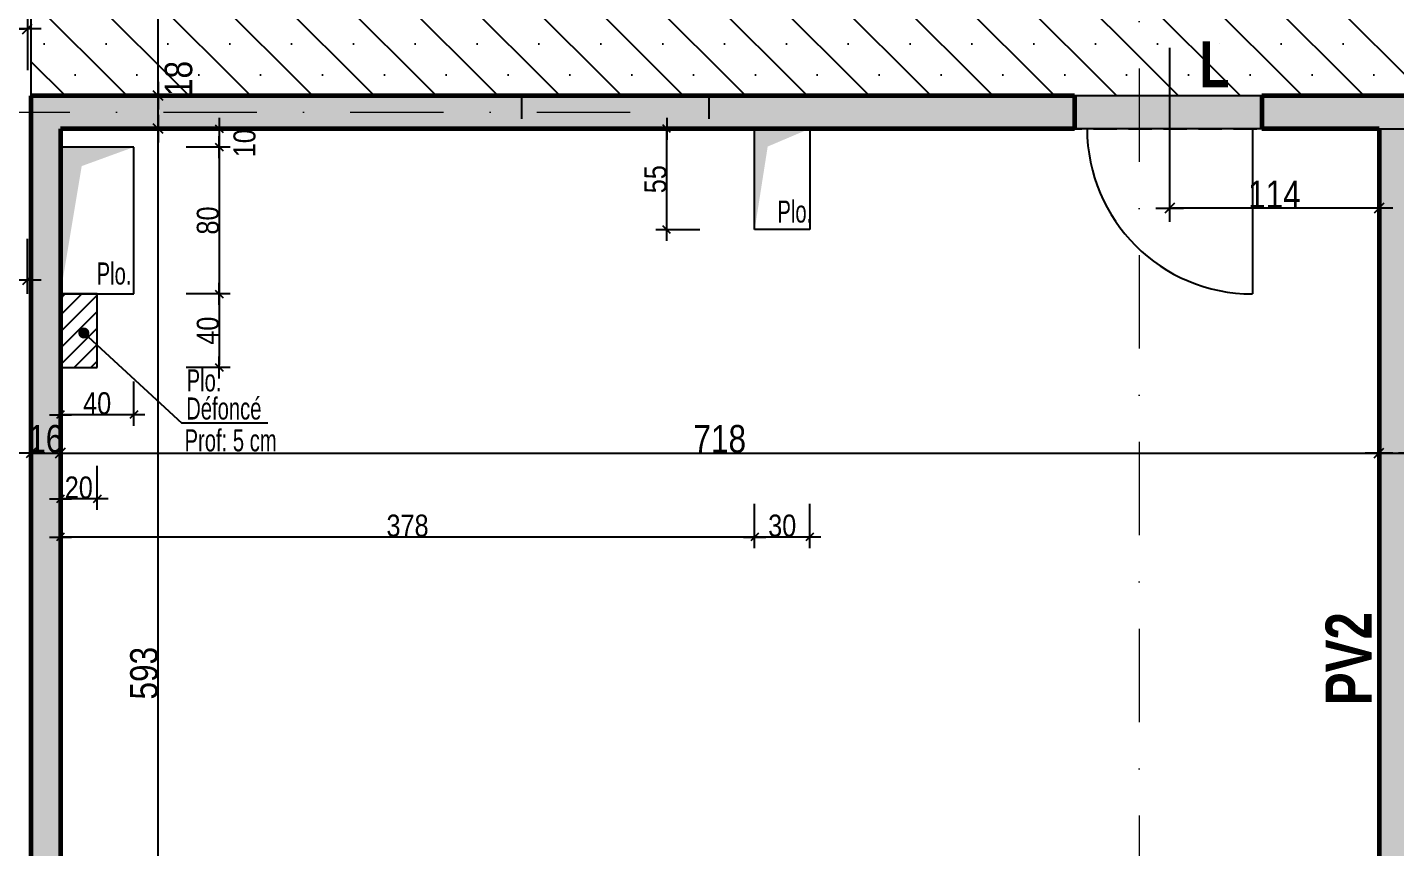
# Model space of a CAD drawing. Header units: millimetres. Extents: x 0 to 26991, y -21919 to -4.
# Drawn here: x 21308 to 22053, y -19683 to -19237 of the extents above; entities that cross this region are included whole.
import ezdxf
from ezdxf.enums import TextEntityAlignment as Align

# ---------------------------------------------------------------- set-up
doc = ezdxf.new("R2010")
doc.units = ezdxf.units.MM
doc.linetypes.add('CACHEX2', pattern=[19.05, 12.7, -6.35])
doc.linetypes.add('TIRETPTX2', pattern=[50.8, 25.4, -12.7, 0, -12.7])
for name, color, linetype in [('01_cote_gen', 4, 'Continuous'), ('01_linteaux', 2, 'Continuous'), ('01_murs_sup', 2, 'CACHEX2'), ('01_poch_murs', 253, 'Continuous'), ('01_poch_poteaux', 250, 'Continuous'), ('01_resv', 32, 'Continuous'), ('01_texte', 230, 'Continuous'), ('AA_COTES', 2, 'Continuous')]:
    doc.layers.add(name, color=color, linetype=linetype)
doc.layers.add('01_murs_coup', color=5, linetype='Continuous', lineweight=60)
doc.layers.add('01_tram_axes', color=2, linetype='TIRETPTX2', lineweight=9)
doc.styles.add('ARIAL NA', font='ARIALN.TTF')
doc.styles.add('impact', font='impact.ttf')
doc.styles.add('STYLE2', font='ARIALN.TTF')
doc.dimstyles.new('JB50', dxfattribs={"dimscale": 0.1, "dimtxt": 150, "dimasz": 15, "dimexe": 0.1, "dimexo": 0.1, "dimgap": 0.09, "dimtad": 1, "dimdec": 1, "dimdsep": 46, "dimtxsty": 'STYLE2', "dimblk1": 'BOND_G', "dimblk2": 'BOND_D', "dimsah": 1, "dimcen": 1.5, "dimdle": 0.01, "dimse1": 1, "dimse2": 1, "dimclrd": 4, "dimclre": 2, "dimclrt": 6, "dimazin": 2, "dimtfac": 2.333333, "dimtdec": 1, "dimtix": 1, "dimtmove": 2, "dimatfit": 3, "dimldrblk": 'BOND_G', "dimfxl": 1, "dimtolj": 1, "dimtzin": 0, "dimarcsym": 0})
doc.dimstyles.new('JB50res', dxfattribs={"dimscale": 0.1, "dimtxt": 120, "dimasz": 12, "dimexe": 0.1, "dimexo": 0.1, "dimgap": 0.09, "dimtad": 1, "dimdec": 1, "dimdsep": 46, "dimtxsty": 'STYLE2', "dimblk1": 'BOND_G', "dimblk2": 'BOND_D', "dimsah": 1, "dimcen": 1.5, "dimdle": 0.01, "dimse1": 1, "dimse2": 1, "dimclrd": 4, "dimclre": 2, "dimclrt": 6, "dimazin": 2, "dimtfac": 2.333333, "dimtdec": 1, "dimtix": 1, "dimtmove": 2, "dimatfit": 3, "dimldrblk": 'BOND_G', "dimfxl": 1, "dimtolj": 1, "dimtzin": 0, "dimarcsym": 0})

# ---------------------------------------------------------------- blocks, each defined once
blk = doc.blocks.new('BOND_G')
at = {"layer": 'AA_COTES', "color": 0}
for p, q in [((0, -5), (0, 15)), ((5, 0), (-5, 0)), ((1.77, 1.77), (-1.77, -1.77))]:
    blk.add_line(p, q, dxfattribs=at)
blk = doc.blocks.new('BOND_D')
at = {"layer": 'AA_COTES', "color": 0}
for p, q in [((0, 5), (0, -15)), ((5, 0), (-5, 0)), ((-1.77, -1.77), (1.77, 1.77))]:
    blk.add_line(p, q, dxfattribs=at)
blk = doc.blocks.new('*D1658')
at = {"layer": '01_cote_gen', "color": 4, "lineweight": -2, "transparency": 16777216}
blk.add_line((21306.24, -19374.41), (21293.24, -19374.41), dxfattribs=at)
at = {"layer": 'Defpoints', "color": 0, "transparency": 16777216}
for p in [(21291.74, -19358.59), (21307.74, -19358.59), (21291.74, -19374.41)]:
    blk.add_point(p, dxfattribs=at)
at = {"layer": '01_cote_gen', "color": 4, "lineweight": -2, "transparency": 16777216, "xscale": 1.5, "yscale": 1.5, "zscale": 1.5, "rotation": 180}
blk.add_blockref('BOND_D', (21291.74, -19374.41), dxfattribs=at)
at = {"layer": '01_cote_gen', "color": 4, "lineweight": -2, "transparency": 16777216, "xscale": 1.5, "yscale": 1.5, "zscale": 1.5}
blk.add_blockref('BOND_G', (21307.74, -19374.41), dxfattribs=at)
at = {"layer": '01_cote_gen', "color": 6, "transparency": 16777216, "insert": (21277.24, -19388.52), "char_height": 15, "attachment_point": 5, "style": 'STYLE2'}
blk.add_mtext('\\A1;16', dxfattribs=at)
blk = doc.blocks.new('*D1677')
at = {"layer": '01_cote_gen', "color": 4, "lineweight": -2, "transparency": 16777216}
blk.add_line((20688.24, -19237.66), (21306.24, -19237.66), dxfattribs=at)
at = {"layer": 'Defpoints', "color": 0, "transparency": 16777216}
for p in [(21307.74, -19237.66), (21307.74, -19255.44), (20686.74, -19288.96)]:
    blk.add_point(p, dxfattribs=at)
at = {"layer": '01_cote_gen', "color": 4, "lineweight": -2, "transparency": 16777216, "xscale": 1.5, "yscale": 1.5, "zscale": 1.5, "rotation": 180}
blk.add_blockref('BOND_G', (20686.74, -19237.66), dxfattribs=at)
at = {"layer": '01_cote_gen', "color": 4, "lineweight": -2, "transparency": 16777216, "xscale": 1.5, "yscale": 1.5, "zscale": 1.5}
blk.add_blockref('BOND_D', (21307.74, -19237.66), dxfattribs=at)
at = {"layer": '01_cote_gen', "color": 6, "transparency": 16777216, "insert": (20997.24, -19229.99), "char_height": 15, "attachment_point": 5, "style": 'STYLE2'}
blk.add_mtext('\\A1;621', dxfattribs=at)
blk = doc.blocks.new('*D3216')
at = {"layer": '01_cote_gen', "color": 4, "lineweight": -2, "ltscale": 0.1, "transparency": 16777216}
for p, q in [((21308.24, -19468.58), (21306.74, -19468.58)), ((21309.74, -19468.58), (21325.74, -19468.58)), ((21327.24, -19468.58), (21328.74, -19468.58))]:
    blk.add_line(p, q, dxfattribs=at)
at = {"layer": 'Defpoints', "color": 0, "ltscale": 0.1, "transparency": 16777216}
for p in [(21309.74, -19426.52), (21325.74, -19442.69), (21325.74, -19468.58)]:
    blk.add_point(p, dxfattribs=at)
at = {"layer": '01_cote_gen', "color": 4, "lineweight": -2, "ltscale": 0.1, "transparency": 16777216, "xscale": 1.5, "yscale": 1.5, "zscale": 1.5}
blk.add_blockref('BOND_G', (21309.74, -19468.58), dxfattribs=at)
at = {"layer": '01_cote_gen', "color": 4, "lineweight": -2, "ltscale": 0.1, "transparency": 16777216, "xscale": 1.5, "yscale": 1.5, "zscale": 1.5, "rotation": 180}
blk.add_blockref('BOND_D', (21325.74, -19468.58), dxfattribs=at)
at = {"layer": '01_cote_gen', "color": 6, "ltscale": 0.1, "transparency": 16777216, "insert": (21317.74, -19460.91), "char_height": 15, "attachment_point": 5, "style": 'STYLE2'}
blk.add_mtext('\\A1;16', dxfattribs=at)
blk = doc.blocks.new('*D3217')
at = {"layer": '01_cote_gen', "color": 4, "lineweight": -2, "ltscale": 0.1, "transparency": 16777216}
blk.add_line((21327.24, -19468.58), (22042.24, -19468.58), dxfattribs=at)
at = {"layer": 'Defpoints', "color": 0, "ltscale": 0.1, "transparency": 16777216}
for p in [(21325.74, -19442.69), (22043.74, -19462.11), (22043.74, -19468.58)]:
    blk.add_point(p, dxfattribs=at)
at = {"layer": '01_cote_gen', "color": 4, "lineweight": -2, "ltscale": 0.1, "transparency": 16777216, "xscale": 1.5, "yscale": 1.5, "zscale": 1.5, "rotation": 180}
blk.add_blockref('BOND_G', (21325.74, -19468.58), dxfattribs=at)
at = {"layer": '01_cote_gen', "color": 4, "lineweight": -2, "ltscale": 0.1, "transparency": 16777216, "xscale": 1.5, "yscale": 1.5, "zscale": 1.5}
blk.add_blockref('BOND_D', (22043.74, -19468.58), dxfattribs=at)
at = {"layer": '01_cote_gen', "color": 6, "ltscale": 0.1, "transparency": 16777216, "insert": (21684.74, -19460.91), "char_height": 15, "attachment_point": 5, "style": 'STYLE2'}
blk.add_mtext('\\A1;718', dxfattribs=at)
blk = doc.blocks.new('*D3218')
at = {"layer": '01_cote_gen', "color": 4, "lineweight": -2, "ltscale": 0.1, "transparency": 16777216}
blk.add_line((22045.24, -19468.58), (22060.24, -19468.58), dxfattribs=at)
at = {"layer": 'Defpoints', "color": 0, "ltscale": 0.1, "transparency": 16777216}
for p in [(22061.74, -19437.84), (22043.74, -19462.11), (22061.74, -19468.58)]:
    blk.add_point(p, dxfattribs=at)
at = {"layer": '01_cote_gen', "color": 4, "lineweight": -2, "ltscale": 0.1, "transparency": 16777216, "xscale": 1.5, "yscale": 1.5, "zscale": 1.5, "rotation": 180}
blk.add_blockref('BOND_G', (22043.74, -19468.58), dxfattribs=at)
at = {"layer": '01_cote_gen', "color": 4, "lineweight": -2, "ltscale": 0.1, "transparency": 16777216, "xscale": 1.5, "yscale": 1.5, "zscale": 1.5}
blk.add_blockref('BOND_D', (22061.74, -19468.58), dxfattribs=at)
at = {"layer": '01_cote_gen', "color": 6, "ltscale": 0.1, "transparency": 16777216, "insert": (22074.31, -19485.04), "char_height": 15, "attachment_point": 5, "style": 'STYLE2'}
blk.add_mtext('\\A1;18', dxfattribs=at)
blk = doc.blocks.new('*D3496')
at = {"layer": '01_cote_gen', "color": 4, "lineweight": -2, "ltscale": 0.1, "transparency": 16777216}
blk.add_line((22042.24, -19335.24), (21931.25, -19335.24), dxfattribs=at)
at = {"layer": 'Defpoints', "color": 0, "ltscale": 0.1, "transparency": 16777216}
for p in [(22043.74, -19292), (21929.75, -19314.75), (21929.75, -19335.24)]:
    blk.add_point(p, dxfattribs=at)
at = {"layer": '01_cote_gen', "color": 4, "lineweight": -2, "ltscale": 0.1, "transparency": 16777216, "xscale": 1.5, "yscale": 1.5, "zscale": 1.5, "rotation": 180}
blk.add_blockref('BOND_D', (21929.75, -19335.24), dxfattribs=at)
at = {"layer": '01_cote_gen', "color": 4, "lineweight": -2, "ltscale": 0.1, "transparency": 16777216, "xscale": 1.5, "yscale": 1.5, "zscale": 1.5}
blk.add_blockref('BOND_G', (22043.74, -19335.24), dxfattribs=at)
at = {"layer": '01_cote_gen', "color": 6, "ltscale": 0.1, "transparency": 16777216, "insert": (21986.74, -19327.7), "char_height": 15, "attachment_point": 5, "style": 'STYLE2'}
blk.add_mtext('\\A1;114', dxfattribs=at)
blk = doc.blocks.new('*D3525')
at = {"layer": '01_cote_gen', "color": 4, "lineweight": -2, "ltscale": 0.1, "transparency": 16777216}
blk.add_line((21378.97, -19883.46), (21378.97, -19293.5), dxfattribs=at)
at = {"layer": 'Defpoints', "color": 0, "ltscale": 0.1, "transparency": 16777216}
for p in [(21378.97, -19292), (21420.92, -19292), (21344.84, -19884.96)]:
    blk.add_point(p, dxfattribs=at)
at = {"layer": '01_cote_gen', "color": 4, "lineweight": -2, "ltscale": 0.1, "transparency": 16777216, "xscale": 1.5, "yscale": 1.5, "zscale": 1.5}
for name, p, rotation in [('BOND_D', (21378.97, -19292), 90), ('BOND_G', (21378.97, -19884.96), 270)]:
    blk.add_blockref(name, p, dxfattribs=dict(at, rotation=rotation))
at = {"layer": '01_cote_gen', "color": 6, "ltscale": 0.1, "transparency": 16777216, "insert": (21371.3, -19588.48), "char_height": 15, "attachment_point": 5, "rotation": 90, "style": 'STYLE2'}
blk.add_mtext('\\A1;593', dxfattribs=at)
blk = doc.blocks.new('*D3526')
at = {"layer": '01_cote_gen', "color": 4, "lineweight": -2, "ltscale": 0.1, "transparency": 16777216}
blk.add_line((21378.97, -19290.5), (21378.97, -19275.5), dxfattribs=at)
at = {"layer": 'Defpoints', "color": 0, "ltscale": 0.1, "transparency": 16777216}
for p in [(21378.97, -19274), (21453.06, -19274), (21420.92, -19292)]:
    blk.add_point(p, dxfattribs=at)
at = {"layer": '01_cote_gen', "color": 4, "lineweight": -2, "ltscale": 0.1, "transparency": 16777216, "xscale": 1.5, "yscale": 1.5, "zscale": 1.5}
for name, p, rotation in [('BOND_D', (21378.97, -19274), 90), ('BOND_G', (21378.97, -19292), 270)]:
    blk.add_blockref(name, p, dxfattribs=dict(at, rotation=rotation))
at = {"layer": '01_cote_gen', "color": 6, "ltscale": 0.1, "transparency": 16777216, "insert": (21390.1, -19264.62), "char_height": 15, "attachment_point": 5, "rotation": 90, "style": 'STYLE2'}
blk.add_mtext('\\A1;18', dxfattribs=at)
blk = doc.blocks.new('*D3527')
at = {"layer": '01_cote_gen', "color": 4, "lineweight": -2, "ltscale": 0.1, "transparency": 16777216}
blk.add_line((21378.97, -19272.5), (21378.97, -19145.48), dxfattribs=at)
at = {"layer": 'Defpoints', "color": 0, "ltscale": 0.1, "transparency": 16777216}
for p in [(21378.97, -19143.98), (21443.19, -19143.98), (21453.06, -19274)]:
    blk.add_point(p, dxfattribs=at)
at = {"layer": '01_cote_gen', "color": 4, "lineweight": -2, "ltscale": 0.1, "transparency": 16777216, "xscale": 1.5, "yscale": 1.5, "zscale": 1.5}
for name, p, rotation in [('BOND_D', (21378.97, -19143.98), 90), ('BOND_G', (21378.97, -19274), 270)]:
    blk.add_blockref(name, p, dxfattribs=dict(at, rotation=rotation))
at = {"layer": '01_cote_gen', "color": 6, "ltscale": 0.1, "transparency": 16777216, "insert": (21371.3, -19208.99), "char_height": 15, "attachment_point": 5, "rotation": 90, "style": 'STYLE2'}
blk.add_mtext('\\A1;130', dxfattribs=at)
blk = doc.blocks.new('*D3648')
at = {"layer": '01_resv', "color": 4, "lineweight": -2, "ltscale": 0.1, "transparency": 16777216}
blk.add_line((21412.2, -19293.2), (21412.2, -19300.77), dxfattribs=at)
at = {"layer": 'Defpoints', "color": 0, "ltscale": 0.1, "transparency": 16777216}
for p in [(21364.38, -19292), (21364.38, -19301.97), (21412.2, -19301.97)]:
    blk.add_point(p, dxfattribs=at)
at = {"layer": '01_resv', "color": 4, "lineweight": -2, "ltscale": 0.1, "transparency": 16777216, "xscale": 1.2, "yscale": 1.2, "zscale": 1.2}
for name, p, rotation in [('BOND_G', (21412.2, -19292), 90), ('BOND_D', (21412.2, -19301.97), 270)]:
    blk.add_blockref(name, p, dxfattribs=dict(at, rotation=rotation))
at = {"layer": '01_resv', "color": 6, "ltscale": 0.1, "transparency": 16777216, "insert": (21426.03, -19299.87), "char_height": 12, "attachment_point": 5, "rotation": 90, "style": 'STYLE2'}
blk.add_mtext('\\A1;10', dxfattribs=at)
blk = doc.blocks.new('*D3649')
at = {"layer": '01_resv', "color": 4, "lineweight": -2, "ltscale": 0.1, "transparency": 16777216}
blk.add_line((21412.2, -19303.17), (21412.2, -19380.77), dxfattribs=at)
at = {"layer": 'Defpoints', "color": 0, "ltscale": 0.1, "transparency": 16777216}
for p in [(21365.74, -19301.97), (21365.74, -19381.97), (21412.2, -19381.97)]:
    blk.add_point(p, dxfattribs=at)
at = {"layer": '01_resv', "color": 4, "lineweight": -2, "ltscale": 0.1, "transparency": 16777216, "xscale": 1.2, "yscale": 1.2, "zscale": 1.2}
for name, p, rotation in [('BOND_G', (21412.2, -19301.97), 90), ('BOND_D', (21412.2, -19381.97), 270)]:
    blk.add_blockref(name, p, dxfattribs=dict(at, rotation=rotation))
at = {"layer": '01_resv', "color": 6, "ltscale": 0.1, "transparency": 16777216, "insert": (21406.07, -19341.97), "char_height": 12, "attachment_point": 5, "rotation": 90, "style": 'STYLE2'}
blk.add_mtext('\\A1;80', dxfattribs=at)
blk = doc.blocks.new('*D3650')
at = {"layer": '01_resv', "color": 4, "lineweight": -2, "ltscale": 0.1, "transparency": 16777216}
blk.add_line((21412.2, -19383.17), (21412.2, -19420.77), dxfattribs=at)
at = {"layer": 'Defpoints', "color": 0, "ltscale": 0.1, "transparency": 16777216}
for p in [(21365.74, -19381.97), (21345.74, -19421.97), (21412.2, -19421.97)]:
    blk.add_point(p, dxfattribs=at)
at = {"layer": '01_resv', "color": 4, "lineweight": -2, "ltscale": 0.1, "transparency": 16777216, "xscale": 1.2, "yscale": 1.2, "zscale": 1.2}
for name, p, rotation in [('BOND_G', (21412.2, -19381.97), 90), ('BOND_D', (21412.2, -19421.97), 270)]:
    blk.add_blockref(name, p, dxfattribs=dict(at, rotation=rotation))
at = {"layer": '01_resv', "color": 6, "ltscale": 0.1, "transparency": 16777216, "insert": (21406.07, -19401.97), "char_height": 12, "attachment_point": 5, "rotation": 90, "style": 'STYLE2'}
blk.add_mtext('\\A1;40', dxfattribs=at)
blk = doc.blocks.new('*D3651')
at = {"layer": '01_resv', "color": 4, "lineweight": -2, "ltscale": 0.1, "transparency": 16777216}
blk.add_line((21364.54, -19447.7), (21326.94, -19447.7), dxfattribs=at)
at = {"layer": 'Defpoints', "color": 0, "ltscale": 0.1, "transparency": 16777216}
for p in [(21325.74, -19381.97), (21365.74, -19381.97), (21325.74, -19447.7)]:
    blk.add_point(p, dxfattribs=at)
at = {"layer": '01_resv', "color": 4, "lineweight": -2, "ltscale": 0.1, "transparency": 16777216, "xscale": 1.2, "yscale": 1.2, "zscale": 1.2, "rotation": 180}
blk.add_blockref('BOND_D', (21325.74, -19447.7), dxfattribs=at)
at = {"layer": '01_resv', "color": 4, "lineweight": -2, "ltscale": 0.1, "transparency": 16777216, "xscale": 1.2, "yscale": 1.2, "zscale": 1.2}
blk.add_blockref('BOND_G', (21365.74, -19447.7), dxfattribs=at)
at = {"layer": '01_resv', "color": 6, "ltscale": 0.1, "transparency": 16777216, "insert": (21345.74, -19441.56), "char_height": 12, "attachment_point": 5, "style": 'STYLE2'}
blk.add_mtext('\\A1;40', dxfattribs=at)
blk = doc.blocks.new('*D3652')
at = {"layer": '01_resv', "color": 4, "lineweight": -2, "ltscale": 0.1, "transparency": 16777216}
blk.add_line((21344.54, -19493.57), (21326.94, -19493.57), dxfattribs=at)
at = {"layer": 'Defpoints', "color": 0, "ltscale": 0.1, "transparency": 16777216}
for p in [(21325.74, -19421.97), (21345.74, -19421.97), (21325.74, -19493.57)]:
    blk.add_point(p, dxfattribs=at)
at = {"layer": '01_resv', "color": 4, "lineweight": -2, "ltscale": 0.1, "transparency": 16777216, "xscale": 1.2, "yscale": 1.2, "zscale": 1.2, "rotation": 180}
blk.add_blockref('BOND_D', (21325.74, -19493.57), dxfattribs=at)
at = {"layer": '01_resv', "color": 4, "lineweight": -2, "ltscale": 0.1, "transparency": 16777216, "xscale": 1.2, "yscale": 1.2, "zscale": 1.2}
blk.add_blockref('BOND_G', (21345.74, -19493.57), dxfattribs=at)
at = {"layer": '01_resv', "color": 6, "ltscale": 0.1, "transparency": 16777216, "insert": (21335.74, -19487.44), "char_height": 12, "attachment_point": 5, "style": 'STYLE2'}
blk.add_mtext('\\A1;20', dxfattribs=at)
blk = doc.blocks.new('*D3685')
at = {"layer": '01_cote_gen', "color": 4, "lineweight": -2, "ltscale": 0.1, "transparency": 16777216}
blk.add_line((21732.54, -19514.32), (21704.94, -19514.32), dxfattribs=at)
at = {"layer": 'Defpoints', "color": 0, "ltscale": 0.1, "transparency": 16777216}
for p in [(21703.74, -19319.45), (21733.74, -19319.45), (21703.74, -19514.32)]:
    blk.add_point(p, dxfattribs=at)
at = {"layer": '01_cote_gen', "color": 4, "lineweight": -2, "ltscale": 0.1, "transparency": 16777216, "xscale": 1.2, "yscale": 1.2, "zscale": 1.2, "rotation": 180}
blk.add_blockref('BOND_D', (21703.74, -19514.32), dxfattribs=at)
at = {"layer": '01_cote_gen', "color": 4, "lineweight": -2, "ltscale": 0.1, "transparency": 16777216, "xscale": 1.2, "yscale": 1.2, "zscale": 1.2}
blk.add_blockref('BOND_G', (21733.74, -19514.32), dxfattribs=at)
at = {"layer": '01_cote_gen', "color": 6, "ltscale": 0.1, "transparency": 16777216, "insert": (21718.74, -19508.19), "char_height": 12, "attachment_point": 5, "style": 'STYLE2'}
blk.add_mtext('\\A1;30', dxfattribs=at)
blk = doc.blocks.new('*D3686')
at = {"layer": '01_cote_gen', "color": 4, "lineweight": -2, "ltscale": 0.1, "transparency": 16777216}
blk.add_line((21702.54, -19514.32), (21326.94, -19514.32), dxfattribs=at)
at = {"layer": 'Defpoints', "color": 0, "ltscale": 0.1, "transparency": 16777216}
for p in [(21703.74, -19496.32), (21325.74, -19514.32), (21325.74, -19518.26)]:
    blk.add_point(p, dxfattribs=at)
at = {"layer": '01_cote_gen', "color": 4, "lineweight": -2, "ltscale": 0.1, "transparency": 16777216, "xscale": 1.2, "yscale": 1.2, "zscale": 1.2, "rotation": 180}
blk.add_blockref('BOND_D', (21325.74, -19514.32), dxfattribs=at)
at = {"layer": '01_cote_gen', "color": 4, "lineweight": -2, "ltscale": 0.1, "transparency": 16777216, "xscale": 1.2, "yscale": 1.2, "zscale": 1.2}
blk.add_blockref('BOND_G', (21703.74, -19514.32), dxfattribs=at)
at = {"layer": '01_cote_gen', "color": 6, "ltscale": 0.1, "transparency": 16777216, "insert": (21514.74, -19508.19), "char_height": 12, "attachment_point": 5, "style": 'STYLE2'}
blk.add_mtext('\\A1;378', dxfattribs=at)
blk = doc.blocks.new('*D3687')
at = {"layer": '01_cote_gen', "color": 4, "lineweight": -2, "ltscale": 0.1, "transparency": 16777216}
blk.add_line((21655.85, -19345.75), (21655.85, -19293.2), dxfattribs=at)
at = {"layer": 'Defpoints', "color": 0, "ltscale": 0.1, "transparency": 16777216}
for p in [(21655.85, -19292), (21671.04, -19292), (21707.6, -19346.95)]:
    blk.add_point(p, dxfattribs=at)
at = {"layer": '01_cote_gen', "color": 4, "lineweight": -2, "ltscale": 0.1, "transparency": 16777216, "xscale": 1.2, "yscale": 1.2, "zscale": 1.2}
for name, p, rotation in [('BOND_D', (21655.85, -19292), 90), ('BOND_G', (21655.85, -19346.95), 270)]:
    blk.add_blockref(name, p, dxfattribs=dict(at, rotation=rotation))
at = {"layer": '01_cote_gen', "color": 6, "ltscale": 0.1, "transparency": 16777216, "insert": (21649.74, -19319.47), "char_height": 12, "attachment_point": 5, "rotation": 90, "style": 'STYLE2'}
blk.add_mtext('\\A1;55', dxfattribs=at)

msp = doc.modelspace()

# ---------------------------------------------------------------- hatches: boundary and pattern name
at = {"layer": '01_murs_sup'}
h = msp.add_hatch(dxfattribs=at)
h.set_pattern_fill('DASH', color=256, scale=2.5, angle=135)
h.set_pattern_definition([(135, (-7447.66, 5279.43), (-11.2253202, 9e-16), [7.9375, -7.9375])])
h.paths.add_polyline_path([(21576.74, -19273.98), (21309.74, -19273.98), (21309.74, -19900.98), (21570.74, -19900.98), (21570.74, -19884.98), (21325.74, -19884.98), (21325.74, -19291.98), (21576.74, -19291.98)])
h.paths.add_polyline_path([(22061.74, -19291.98), (22577.74, -19291.98), (22577.74, -19273.98), (21678.74, -19273.98), (21678.74, -19291.98), (22043.74, -19291.98), (22043.74, -19884.98), (21969.74, -19884.98), (21969.74, -19900.98), (22105.74, -19900.98), (22105.74, -19884.98), (22061.74, -19884.98)])
h.paths.add_polyline_path([(21769.74, -19884.98), (21670.74, -19884.98), (21670.74, -19900.98), (21769.74, -19900.98)])
h.paths.add_polyline_path([(22416.74, -19884.98), (22205.74, -19884.98), (22205.74, -19900.98), (22416.74, -19900.98)], flags=17)
h.paths.add_polyline_path([(22753.74, -19884.98), (22516.74, -19884.98), (22516.74, -19900.98), (22753.74, -19900.98)])
h.paths.add_polyline_path([(23049.74, -19884.98), (22853.74, -19884.98), (22853.74, -19900.98), (23049.74, -19900.98)])
at = {"layer": '01_poch_murs', "ltscale": 0.1}
h = msp.add_hatch(dxfattribs=at)
h.set_pattern_fill('SACNCR', color=256, scale=10, angle=90)
h.paths.add_polyline_path([(21913.15, -19144.04), (21686.78, -19144.05), (21584.78, -19143.96), (21576.64, -19143.96), (21576.64, -19143.98), (21309.74, -19143.98), (21309.74, -19273.98), (21576.74, -19273.98), (21678.74, -19273.99), (21678.74, -19273.98), (21913.15, -19273.98)], flags=0)
h.paths.add_polyline_path([(22927.74, -19170.84), (22927.74, -19108.99), (22906.71, -19108.99), (22906.71, -19128.97), (22866.73, -19128.97), (22866.73, -19108.99), (22780.76, -19108.99), (22780.76, -19128.99), (22760.74, -19128.99), (22760.74, -19143.99), (22508.93, -19144.03), (22171.74, -19143.98), (21686.78, -19144.05), (21584.78, -19143.96), (21576.64, -19143.96), (21576.64, -19143.98), (21309.74, -19143.98), (21309.74, -19273.98), (21373.66, -19273.98), (21576.74, -19273.98), (21678.74, -19273.99), (21678.74, -19273.98), (22577.94, -19273.98), (22590.96, -19274), (22679.94, -19274), (22679.94, -19273.98), (22927.74, -19273.98), (22927.74, -19272.84)])
h.paths.add_polyline_path([(22346.08, -19236.27, -1), (22284.12, -19236.27, -1)], flags=16)
h.paths.add_polyline_path([(21913.15, -19144.04), (21686.78, -19144.05), (21584.78, -19143.96), (21576.64, -19143.96), (21576.64, -19143.98), (21309.74, -19143.98), (21309.74, -19273.98), (21373.66, -19273.98), (21576.74, -19273.98), (21678.74, -19273.99), (21678.74, -19273.98), (21913.15, -19273.98)], flags=16)
h.paths.add_polyline_path([(22294.58, -19260.64), (22328.94, -19260.64), (22328.94, -19208.14), (22294.58, -19208.14)], flags=24)
h.paths.add_polyline_path([(22760.27, -19147.19), (22785.31, -19147.19), (22785.31, -19128.89), (22760.27, -19128.89)], flags=24)
h.paths.add_polyline_path([(22930.54, -19265.11), (22930.54, -19240.58), (22893.04, -19240.58), (22893.04, -19265.11)], flags=9)
h.paths.add_polyline_path([(21941.9, -19276.55), (21966.43, -19276.55), (21966.43, -19239.05), (21941.9, -19239.05)], flags=9)
h.paths.add_polyline_path([(22646.69, -19276.55), (22671.21, -19276.55), (22671.21, -19239.05), (22646.69, -19239.05)], flags=9)
h = msp.add_hatch(dxfattribs=at)
h.set_pattern_fill('SACNCR', color=256, scale=10, angle=90)
h.paths.add_polyline_path([(21913.15, -19144.04), (21686.78, -19144.05), (21584.78, -19143.96), (21576.64, -19143.96), (21576.64, -19143.98), (21309.74, -19143.98), (21309.74, -19273.98), (21576.74, -19273.98), (21678.74, -19273.99), (21678.74, -19273.98), (21913.15, -19273.98)])
h = msp.add_hatch(color=256, dxfattribs=at)
h.dxf.hatch_style = 1
h.paths.add_polyline_path([(21877.93, -19274), (21309.74, -19274), (21309.74, -19884.96), (21325.74, -19884.96), (21325.74, -19292), (21703.74, -19292), (21703.74, -19291.95), (21733.74, -19291.95), (21877.93, -19292)])
h = msp.add_hatch(color=256, dxfattribs=at)
h.dxf.hatch_style = 1
h.paths.add_polyline_path([(22590.96, -19274), (21979.93, -19274), (21979.93, -19292), (22590.96, -19292)])
at = {"layer": '01_poch_poteaux', "ltscale": 0.1}
h = msp.add_hatch(color=256, dxfattribs=at)
h.dxf.hatch_style = 1
h.paths.add_polyline_path([(22061.74, -19292), (22043.74, -19292), (22043.74, -19884.96), (22061.74, -19884.96)])
at = {"layer": '01_resv', "ltscale": 0.1}
h = msp.add_hatch(dxfattribs=at)
h.set_pattern_fill('ANSI31', color=256, scale=2)
h.set_pattern_definition([(45, (-8248.512, 603.182), (-4.4901281, 4.4901281), [])])
h.paths.add_polyline_path([(21345.74, -19381.97), (21325.74, -19381.97), (21325.74, -19421.97), (21345.74, -19421.97)])

# ---------------------------------------------------------------- linework, layer by layer
at = {"layer": '01_linteaux'}
msp.add_line((21309.74, -19274), (21309.74, -19143.79), dxfattribs=at)
at = {"layer": '01_linteaux', "ltscale": 0.1}
for p, q in [((21929.75, -19314.75), (21929.75, -19247.88)), ((21979.93, -19274), (21877.93, -19274)), ((21979.93, -19292), (21877.93, -19292)), ((21974.75, -19291.96), (21974.75, -19381.96))]:
    msp.add_line(p, q, dxfattribs=at)
msp.add_arc((21974.75, -19291.96), 90, 180.05055, 270, dxfattribs=at)
at = {"layer": '01_murs_coup', "linetype": 'Continuous', "lineweight": 18}
for p, q in [((21309.74, -19900.96), (21309.74, -19274)), ((21309.74, -19274), (21596.37, -19274)), ((21325.74, -19292), (21325.74, -19884.96)), ((21325.74, -19292), (21596.37, -19292))]:
    msp.add_line(p, q, dxfattribs=at)
at = {"layer": '01_murs_coup'}
for p, q in [((21309.74, -19900.96), (21309.74, -19274)), ((21877.93, -19274), (21309.74, -19274)), ((21877.93, -19274), (21877.93, -19292)), ((22590.96, -19274), (21979.93, -19274)), ((21979.93, -19274), (21979.93, -19292)), ((21877.93, -19292), (21325.74, -19292)), ((21325.74, -19292), (21325.74, -19884.96)), ((22043.74, -19292), (21979.93, -19292)), ((22043.74, -19292), (22043.74, -19884.96))]:
    msp.add_line(p, q, dxfattribs=at)
at = {"layer": '01_murs_sup', "ltscale": 2}
for p, q in [((21309.74, -19273.98), (21373.66, -19273.98)), ((21309.74, -19900.98), (21309.74, -19273.98)), ((21325.74, -19291.98), (21325.74, -19884.98)), ((21325.74, -19291.98), (21373.66, -19291.98))]:
    msp.add_line(p, q, dxfattribs=at)
at = {"layer": '01_murs_sup'}
for p, q in [((21309.74, -19273.98), (21576.74, -19273.98)), ((21309.74, -19900.98), (21309.74, -19273.98)), ((21576.74, -19273.98), (21576.74, -19291.98)), ((21678.74, -19273.98), (21678.74, -19291.98)), ((21678.74, -19273.98), (22577.94, -19273.98)), ((21325.74, -19291.98), (21325.74, -19884.98)), ((21325.74, -19291.98), (21576.74, -19291.98)), ((21678.74, -19291.98), (22043.74, -19291.98)), ((22043.74, -19291.98), (22043.74, -19884.98))]:
    msp.add_line(p, q, dxfattribs=at)
at = {"layer": '01_poch_poteaux', "ltscale": 0.1}
msp.add_line((22043.74, -19292), (22061.74, -19292), dxfattribs=at)
at = {"layer": '01_resv'}
for p, q in [((21703.74, -19346.95), (21703.74, -19291.95)), ((21703.74, -19291.95), (21733.74, -19291.95)), ((21733.74, -19291.95), (21733.74, -19346.95)), ((21365.74, -19301.97), (21325.74, -19301.97)), ((21325.74, -19301.97), (21325.74, -19381.97)), ((21365.74, -19381.97), (21365.74, -19301.97)), ((21733.74, -19346.95), (21703.74, -19346.95)), ((21325.74, -19381.97), (21365.74, -19381.97)), ((21325.74, -19381.97), (21325.74, -19421.97)), ((21345.74, -19381.97), (21325.74, -19381.97)), ((21345.74, -19421.97), (21345.74, -19381.97)), ((21325.74, -19421.97), (21345.74, -19421.97))]:
    msp.add_line(p, q, dxfattribs=at)
at = {"layer": '01_resv', "ltscale": 0.1}
for points in [[(21703.74, -19346.95), (21703.74, -19291.95), (21710.84, -19301.69)], [(21703.74, -19291.95), (21733.74, -19291.95), (21710.84, -19301.69)], [(21325.74, -19381.97), (21325.74, -19301.97), (21337.32, -19312.33)], [(21325.74, -19301.97), (21365.74, -19301.97), (21337.32, -19312.33)]]:
    msp.add_solid(points, dxfattribs=at)
at = {"layer": '01_texte'}
for p in [(21338.41, -19403.15), (21438.74, -19452.39)]:
    msp.add_line(p, (21391.81, -19452.39), dxfattribs=at)
at = {"layer": '01_texte', "const_width": 3}
msp.add_lwpolyline([(21336.98, -19403.22, 1), (21339.98, -19403.22, 1)], format="xyb", close=True, dxfattribs=at)
at = {"layer": '01_tram_axes', "color": 253, "ltscale": 2}
for p, q in [((21913.15, -17835.37), (21913.15, -21303.33)), ((14466.2, -19282.96), (21640.16, -19282.96))]:
    msp.add_line(p, q, dxfattribs=at)

# ---------------------------------------------------------------- texts
at = {"layer": '01_texte', "style": 'impact'}
msp.add_text('L', height=25, dxfattribs=at).set_placement((21954.16, -19276.97), align=Align.BOTTOM_CENTER)
at = {"layer": '01_texte', "style": 'ARIAL NA', "width": 0.8}
for s, p in [('Plo.', (21725.61, -19346.67)), ('Plo.', (21354.94, -19380.43)), ('Plo.', (21403.94, -19438.62)), ('Prof: 5 cm', (21418.4, -19471.29))]:
    msp.add_text(s, height=12, dxfattribs=at).set_placement(p, align=Align.BOTTOM_CENTER)
msp.add_text('Défoncé', height=12, dxfattribs=at).set_placement((21394.23, -19453.94), align=Align.BOTTOM_LEFT)
at = {"layer": '01_texte', "style": 'impact'}
msp.add_text('PV2', height=25, rotation=90, dxfattribs=at).set_placement((22047.1, -19580.56), align=Align.BOTTOM_CENTER)

# ---------------------------------------------------------------- dimensions: what is measured, and where the dimension line sits
at = {"layer": '01_cote_gen', "ltscale": 0.1}
for base, p1, p2, dimstyle, picture, middle in [((21378.97, -19143.98), (21453.06, -19274), (21443.19, -19143.98), 'JB50', '*D3527', (21371.3, -19208.99)), ((21378.97, -19292), (21344.84, -19884.96), (21420.92, -19292), 'JB50', '*D3525', (21371.3, -19588.48)), ((21655.8499, -19291.9955), (21707.596, -19346.95), (21671.0363, -19291.9955), 'JB50res', '*D3687', (21649.7386, -19319.4727))]:
    dim = msp.add_linear_dim(base=base, p1=p1, p2=p2, angle=90, dimstyle=dimstyle, dxfattribs=at)
    dim.commit()
    dim.dimension.update_dxf_attribs({"geometry": picture, "text_midpoint": middle})
at = {"layer": '01_cote_gen'}
dim = msp.add_linear_dim(base=(21307.74, -19237.66), p1=(20686.74, -19288.96), p2=(21307.74, -19255.44), dimstyle='JB50', dxfattribs=at)
dim.commit()
dim.dimension.update_dxf_attribs({"geometry": '*D1677', "text_midpoint": (20997.24, -19229.99)})
at = {"layer": '01_cote_gen', "ltscale": 0.1}
dim = msp.add_linear_dim(base=(21378.97, -19274), p1=(21420.92, -19292), p2=(21453.06, -19274), angle=90, dimstyle='JB50', dxfattribs=at)
dim.commit()
dim.dimension.update_dxf_attribs({"geometry": '*D3526', "text_midpoint": (21390.1, -19264.62), "dimtype": 160})
for base, p1, p2, dimstyle, picture, middle in [((21929.75, -19335.24), (22043.74, -19292), (21929.75, -19314.75), 'JB50', '*D3496', (21986.74, -19327.7)), ((21703.74, -19514.32), (21733.74, -19319.45), (21703.74, -19319.45), 'JB50res', '*D3685', (21718.74, -19508.19)), ((21325.74, -19468.58), (21309.74, -19426.52), (21325.74, -19442.69), 'JB50', '*D3216', (21317.74, -19460.91)), ((22043.74, -19468.58), (21325.74, -19442.69), (22043.74, -19462.11), 'JB50', '*D3217', (21684.74, -19460.91)), ((21325.74, -19514.32), (21703.74, -19496.32), (21325.74, -19518.26), 'JB50res', '*D3686', (21514.74, -19508.19))]:
    dim = msp.add_linear_dim(base=base, p1=p1, p2=p2, dimstyle=dimstyle, dxfattribs=at)
    dim.commit()
    dim.dimension.update_dxf_attribs({"geometry": picture, "text_midpoint": middle})
at = {"layer": '01_cote_gen'}
dim = msp.add_linear_dim(base=(21291.74, -19374.41), p1=(21307.74, -19358.59), p2=(21291.74, -19358.59), dimstyle='JB50', dxfattribs=at)
dim.commit()
dim.dimension.update_dxf_attribs({"geometry": '*D1658', "text_midpoint": (21277.24, -19388.52), "dimtype": 160})
at = {"layer": '01_cote_gen', "ltscale": 0.1}
dim = msp.add_linear_dim(base=(22061.74, -19468.58), p1=(22043.74, -19462.11), p2=(22061.74, -19437.84), dimstyle='JB50', dxfattribs=at)
dim.commit()
dim.dimension.update_dxf_attribs({"geometry": '*D3218', "text_midpoint": (22074.31, -19485.04), "dimtype": 160})
at = {"layer": '01_resv', "ltscale": 0.1}
dim = msp.add_linear_dim(base=(21412.2, -19301.97), p1=(21364.38, -19292), p2=(21364.38, -19301.97), angle=90, dimstyle='JB50res', dxfattribs=at)
dim.commit()
dim.dimension.update_dxf_attribs({"geometry": '*D3648', "text_midpoint": (21426.03, -19299.87), "dimtype": 160})
for base, p1, p2, picture, middle in [((21412.2, -19381.97), (21365.74, -19301.97), (21365.74, -19381.97), '*D3649', (21406.07, -19341.97)), ((21412.2, -19421.97), (21365.74, -19381.97), (21345.74, -19421.97), '*D3650', (21406.07, -19401.97))]:
    dim = msp.add_linear_dim(base=base, p1=p1, p2=p2, angle=90, dimstyle='JB50res', dxfattribs=at)
    dim.commit()
    dim.dimension.update_dxf_attribs({"geometry": picture, "text_midpoint": middle})
for base, p1, p2, picture, middle in [((21325.74, -19447.7), (21365.74, -19381.97), (21325.74, -19381.97), '*D3651', (21345.74, -19441.56)), ((21325.74, -19493.57), (21345.74, -19421.97), (21325.74, -19421.97), '*D3652', (21335.74, -19487.44))]:
    dim = msp.add_linear_dim(base=base, p1=p1, p2=p2, dimstyle='JB50res', dxfattribs=at)
    dim.commit()
    dim.dimension.update_dxf_attribs({"geometry": picture, "text_midpoint": middle})

doc.saveas('drawing.dxf')
